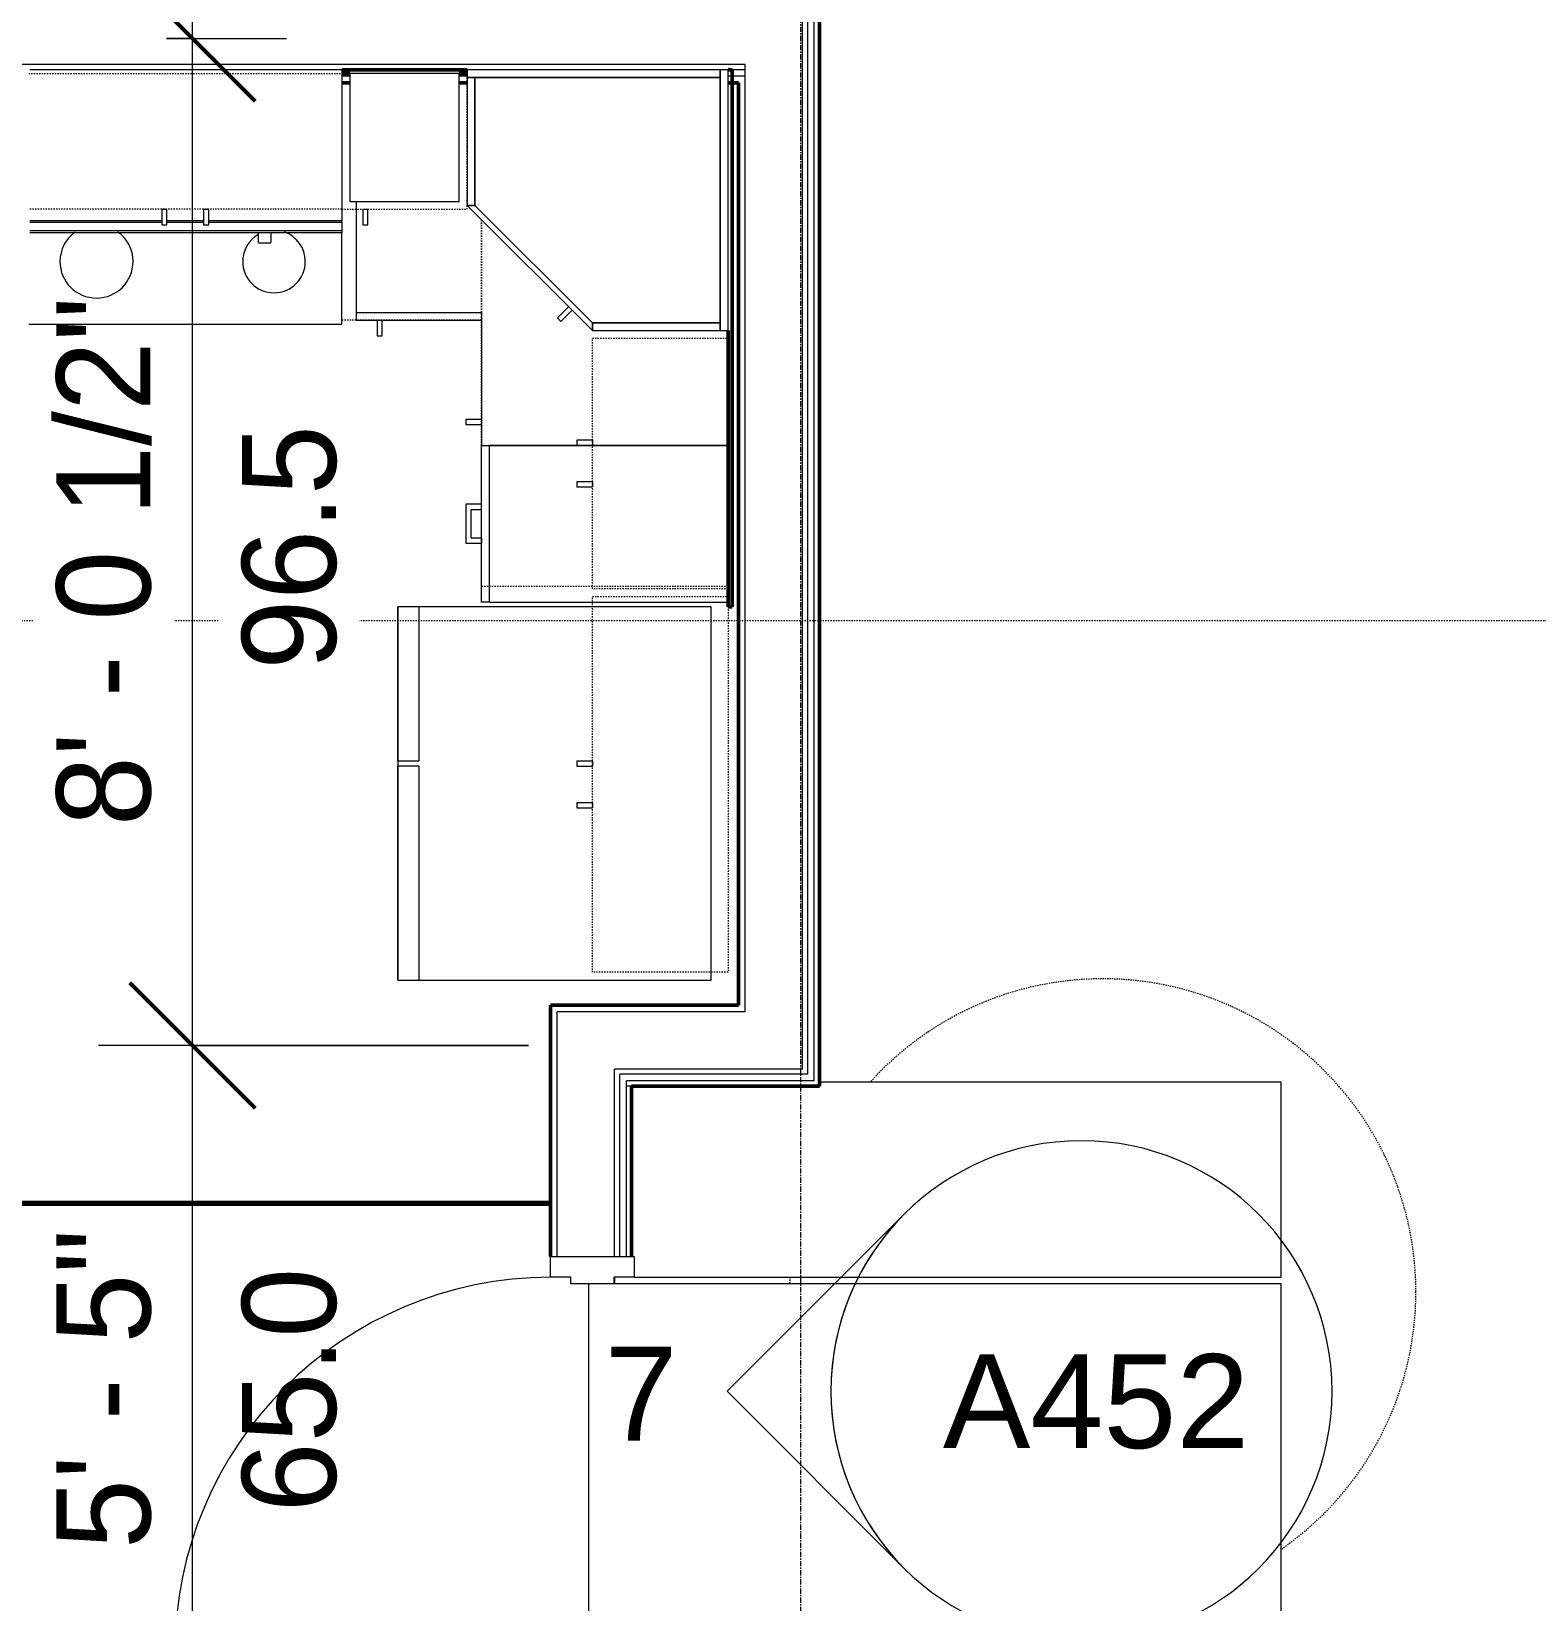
# Model space of a CAD drawing. Header units: inches. Extents: x -4217 to -1814, y 9706 to 12425.
# Drawn here: x -3555 to -3410.9, y 10976.4 to 11126.9 of the extents above; entities that cross this region are included whole.
import ezdxf

# ---------------------------------------------------------------- set-up
doc = ezdxf.new("R2010")
doc.units = ezdxf.units.IN
doc.header["$MEASUREMENT"] = 0
for name, pattern in [('Aligning Line 1_8_', [0.25, 0.125, -0.125]), ('Dash', [0.25, 0.125, -0.125]), ('Grid Line 1_2_', [0.875, 0.5, -0.125, 0.125, -0.125]), ('Hidden 1_8_', [0.1875, 0.125, -0.0625])]:
    doc.linetypes.add(name, pattern=pattern)
for name, color, linetype, lineweight in [('A-ANNO-DIMS', 211, 'Continuous', 9), ('A-ANNO-DIMS-96', 211, 'Continuous', 9), ('A-AREA-1', 130, 'Continuous', 70), ('A-DETL-HDLN-1', 7, 'Hidden 1_8_', 9), ('A-DOOR-7', 31, 'Continuous', 9), ('A-DOOR-FRAM', 31, 'Continuous', 20), ('A-FLOR', 192, 'Continuous', 13), ('A-FLOR-1', 10, 'Continuous', 13), ('A-WALL', 113, 'Continuous', 13), ('A-WALL-3', 250, 'Continuous', 50), ('G-ANNO-SYMB', 111, 'Aligning Line 1_8_', 9), ('G-ANNO-SYMB-2', 111, 'Continuous', 9), ('I-WALL-3', 2, 'Continuous', 50), ('Q-CASE', 31, 'Continuous', 9), ('Q-CASE-3', 7, 'Continuous', 9), ('Q-CASE-4', 7, 'Dash', 9), ('Q-CASE-HDLN-1', 7, 'Dash', 9), ('Q-SPCQ-1', 7, 'Continuous', 9), ('S-GRID-1', 1, 'Grid Line 1_2_', 9)]:
    doc.layers.add(name, color=color, linetype=linetype, lineweight=lineweight)
doc.styles.add('Arial_1', font='arial.ttf', dxfattribs={"height": 9})
doc.styles.add('Century Gothic', font='ufonts.com_century-gothic.ttf', dxfattribs={"height": 9})
doc.dimstyles.new('OD__1_16__Tol__', dxfattribs={"dimscale": 12, "dimtxt": 9.397514, "dimasz": 1, "dimexe": 0.75, "dimexo": 0.5, "dimgap": 0.125, "dimtad": 1, "dimdec": 4, "dimrnd": 0.0625, "dimzin": 3, "dimdsep": 46, "dimlunit": 4, "dimtxsty": 'Century Gothic', "dimblk1": 'OBLIQUE', "dimblk2": 'OBLIQUE', "dimsah": 1, "dimcen": 0.09, "dimdle": 0.75, "dimazin": 0, "dimtfac": 1, "dimtdec": 4, "dimtix": 1, "dimtmove": 0, "dimatfit": 3, "dimfxl": 1, "dimtvp": 1, "dimtfill": 1, "dimfrac": 2, "dimtolj": 1, "dimtzin": 0, "dimarcsym": 2})

# ---------------------------------------------------------------- blocks, each defined once
blk = doc.blocks.new('DIMBLOCK31-FLOOR PLAN - 2ND FLOOR')
at = {"layer": 'A-ANNO-DIMS-96', "lineweight": 50}
for p, q in [((-3539.61, 11029.69), (-3545.61, 11035.69)), ((-3539.61, 11029.69), (-3533.61, 11023.69)), ((-3539.61, 10964.71), (-3545.61, 10970.71)), ((-3539.61, 10964.71), (-3533.61, 10958.71))]:
    blk.add_line(p, q, dxfattribs=at)
at = {"layer": 'A-ANNO-DIMS-96'}
for p, q in [((-3507.42, 11029.69), (-3548.61, 11029.69)), ((-3539.61, 10964.71), (-3539.61, 11029.69)), ((-3539.61, 11029.69), (-3507.42, 11029.69)), ((-3507.42, 10964.71), (-3548.61, 10964.71)), ((-3539.61, 10964.71), (-3507.42, 10964.71))]:
    blk.add_line(p, q, dxfattribs=at)
at = {"layer": 'A-ANNO-DIMS-96', "color": 0, "char_height": 9, "attachment_point": 1, "rotation": 90, "line_spacing_factor": 0.984502, "style": 'Century Gothic', "bg_fill": 3, "box_fill_scale": 1.25, "bg_fill_color": 256, "bg_fill_true_color": 13158600, "bg_fill_transparency": 0}
for s, insert, width in [('5\' - 5"', (-3552.64, 10981.46), 37.7691), ('65.0', (-3534.87, 10984.97), 29.356)]:
    blk.add_mtext(s, dxfattribs=dict(at, insert=insert, width=width))
blk = doc.blocks.new('_Oblique')
at = {"color": 0, "linetype": 'ByBlock', "lineweight": -2}
blk.add_line((-0.5, -0.5), (0.5, 0.5), dxfattribs=at)
blk = doc.blocks.new('DIMBLOCK32-FLOOR PLAN - 2ND FLOOR')
at = {"layer": 'A-ANNO-DIMS-96', "lineweight": 50}
for p, q in [((-3539.61, 11126.19), (-3545.61, 11132.19)), ((-3539.61, 11126.19), (-3533.61, 11120.19)), ((-3539.61, 11029.69), (-3545.61, 11035.69)), ((-3539.61, 11029.69), (-3533.61, 11023.69))]:
    blk.add_line(p, q, dxfattribs=at)
at = {"layer": 'A-ANNO-DIMS-96'}
for p, q in [((-3542.09, 11126.19), (-3530.61, 11126.19)), ((-3539.61, 11126.19), (-3542.09, 11126.19)), ((-3539.61, 11029.69), (-3539.61, 11126.19)), ((-3507.42, 11029.69), (-3548.61, 11029.69)), ((-3539.61, 11029.69), (-3507.42, 11029.69))]:
    blk.add_line(p, q, dxfattribs=at)
at = {"layer": 'A-ANNO-DIMS-96', "color": 0, "char_height": 9, "attachment_point": 1, "rotation": 90, "line_spacing_factor": 0.984502, "style": 'Century Gothic', "bg_fill": 3, "box_fill_scale": 1.25, "bg_fill_color": 256, "bg_fill_true_color": 13158600, "bg_fill_transparency": 0}
for s, insert, width in [('8\' - 0 1/2"', (-3552.64, 11050.72), 65.3351), ('96.5', (-3534.87, 11065.71), 29.356)]:
    blk.add_mtext(s, dxfattribs=dict(at, insert=insert, width=width))
blk = doc.blocks.new('DIMBLOCK33-FLOOR PLAN - 2ND FLOOR')
at = {"layer": 'A-ANNO-DIMS-96', "lineweight": 50}
for p, q in [((-3539.61, 11366.49), (-3545.61, 11372.49)), ((-3539.61, 11366.49), (-3533.61, 11360.49)), ((-3539.61, 11126.19), (-3545.61, 11132.19)), ((-3539.61, 11126.19), (-3533.61, 11120.19))]:
    blk.add_line(p, q, dxfattribs=at)
at = {"layer": 'A-ANNO-DIMS-96'}
for p, q in [((-3542.09, 11366.49), (-3530.61, 11366.49)), ((-3539.61, 11366.49), (-3542.09, 11366.49)), ((-3539.61, 11126.19), (-3539.61, 11366.49)), ((-3542.09, 11126.19), (-3530.61, 11126.19)), ((-3539.61, 11126.19), (-3542.09, 11126.19))]:
    blk.add_line(p, q, dxfattribs=at)
at = {"layer": 'A-ANNO-DIMS-96', "color": 0, "char_height": 9, "attachment_point": 1, "rotation": 90, "line_spacing_factor": 0.984502, "style": 'Century Gothic', "bg_fill": 3, "box_fill_scale": 1.25, "bg_fill_color": 256, "bg_fill_true_color": 13158600, "bg_fill_transparency": 0}
for s, insert, width in [('20\' - 0 5/16"', (-3552.64, 11212.11), 82.1611), ('240.3', (-3534.87, 11230.6), 37.7691)]:
    blk.add_mtext(s, dxfattribs=dict(at, insert=insert, width=width))

msp = doc.modelspace()

# ---------------------------------------------------------------- linework, layer by layer
at = {"layer": 'A-DETL-HDLN-1'}
for start, end in [(0, 137.8957776), (177.3214704, 178.5195965), (304.8483076, 0)]:
    msp.add_arc((-3452.41924, 11006.09215), 30, start, end, dxfattribs=at)
at = {"layer": 'A-DOOR-FRAM'}
for p, q in [((-3497.29874, 11009.4894), (-3497.29874, 11007.4894)), ((-3499.23624, 11007.4894), (-3499.23624, 11006.8644)), ((-3497.29874, 11007.4894), (-3499.23624, 11007.4894))]:
    msp.add_line(p, q, dxfattribs=at)
at = {"layer": 'A-FLOR'}
for p, q in [((-3435.32374, 11026.1894), (-3479.54874, 11026.1894)), ((-3435.32374, 11007.4894), (-3435.32374, 11026.1894)), ((-3501.67374, 11006.8644), (-3501.67374, 10972.1144)), ((-3435.32374, 11006.8644), (-3499.23624, 11006.8644)), ((-3497.29874, 11007.4894), (-3435.32374, 11007.4894)), ((-3435.32374, 10968.2144), (-3435.32374, 11006.8644))]:
    msp.add_line(p, q, dxfattribs=at)
at = {"layer": 'A-FLOR-1'}
for p, q in [((-3499.17374, 11006.8644), (-3499.17374, 11007.4894)), ((-3499.17374, 11007.4894), (-3499.17374, 11006.8644))]:
    msp.add_line(p, q, dxfattribs=at)
at = {"layer": 'A-WALL'}
for p, q in [((-3480.67374, 11026.9394), (-3480.67374, 11369.2394)), ((-3480.04874, 11026.3144), (-3480.04874, 11369.8644)), ((-3481.17374, 11027.4394), (-3481.17374, 11368.7394)), ((-3486.67374, 11123.6894), (-3852.47374, 11123.6894)), ((-3486.67374, 11032.9394), (-3486.67374, 11123.6894)), ((-3513.29874, 11123.1894), (-3525.29874, 11123.1894)), ((-3524.54874, 11122.5644), (-3525.29874, 11122.5644)), ((-3513.29874, 11122.5644), (-3514.04874, 11122.5644)), ((-3486.67374, 11123.1894), (-3488.29874, 11123.1894)), ((-3486.67374, 11122.5644), (-3488.29874, 11122.5644)), ((-3504.67374, 11009.4894), (-3504.67374, 11032.9394)), ((-3486.67374, 11032.9394), (-3504.67374, 11032.9394)), ((-3499.17374, 11009.4894), (-3499.17374, 11027.4394)), ((-3481.17374, 11027.4394), (-3499.17374, 11027.4394)), ((-3498.67374, 11009.4894), (-3498.67374, 11026.9394)), ((-3480.67374, 11026.9394), (-3498.67374, 11026.9394)), ((-3498.04874, 11009.4894), (-3498.04874, 11026.3144)), ((-3480.04874, 11026.3144), (-3498.04874, 11026.3144)), ((-3497.54874, 11025.8144), (-3498.04874, 11025.8144))]:
    msp.add_line(p, q, dxfattribs=at)
at = {"layer": 'A-WALL-3'}
for p, q in [((-3487.92374, 11123.1894), (-3488.29874, 11123.1894)), ((-3487.92374, 11071.7144), (-3487.92374, 11123.1894)), ((-3488.29874, 11098.1894), (-3488.29874, 11071.7144)), ((-3488.29874, 11071.7144), (-3487.92374, 11071.7144))]:
    msp.add_line(p, q, dxfattribs=at)
at = {"layer": 'G-ANNO-SYMB'}
msp.add_line((-1910.86928, 11070.38095), (-4027.08301, 11070.38095), dxfattribs=at)
at = {"layer": 'G-ANNO-SYMB-2'}
for p, q in [((-3471.42741, 11013.54172), (-3488.39797, 10996.57116)), ((-3488.39797, 10996.57116), (-3471.42741, 10979.60059))]:
    msp.add_line(p, q, dxfattribs=at)
for start, end in [(0, 180), (135, 225), (180, 0)]:
    msp.add_arc((-3454.45685, 10996.57116), 24, start, end, dxfattribs=at)
at = {"layer": 'I-WALL-3'}
for p, q in [((-3479.54874, 11025.8144), (-3479.54874, 11370.3644)), ((-3525.29874, 11121.9394), (-3524.54874, 11121.9394)), ((-3514.04874, 11121.9394), (-3513.29874, 11121.9394)), ((-3488.29874, 11121.9394), (-3487.29874, 11121.9394)), ((-3487.29874, 11121.9394), (-3487.29874, 11033.5644)), ((-3505.29874, 11033.5644), (-3505.29874, 11009.4894)), ((-3487.29874, 11033.5644), (-3505.29874, 11033.5644)), ((-3497.54874, 11009.4894), (-3497.54874, 11025.8144)), ((-3497.54874, 11025.8144), (-3479.54874, 11025.8144))]:
    msp.add_line(p, q, dxfattribs=at)
at = {"layer": 'Q-CASE-3'}
for p, q in [((-3489.04874, 11122.4394), (-3489.04874, 11123.1894)), ((-3488.29874, 11123.1894), (-3489.04874, 11123.1894)), ((-3489.04874, 11123.1894), (-3489.04874, 11098.1894)), ((-3489.04874, 11098.9394), (-3489.04874, 11122.4394)), ((-3488.29874, 11098.1894), (-3488.29874, 11123.1894)), ((-3489.04874, 11098.1894), (-3489.04874, 11098.9394)), ((-3489.04874, 11098.1894), (-3488.29874, 11098.1894))]:
    msp.add_line(p, q, dxfattribs=at)
at = {"layer": 'Q-CASE-4'}
for p, q in [((-3488.29874, 11097.4644), (-3488.29874, 11073.4644)), ((-3488.29874, 11072.7144), (-3488.29874, 11036.7144))]:
    msp.add_line(p, q, dxfattribs=at)
at = {"layer": 'Q-SPCQ-1'}
msp.add_line((-3489.92374, 11035.9644), (-3489.92374, 11071.7144), dxfattribs=at)
at = {"layer": 'S-GRID-1'}
msp.add_line((-3481.32374, 9836.17969), (-3481.32374, 12376.79045), dxfattribs=at)

# ---------------------------------------------------------------- texts
at = {"layer": 'G-ANNO-SYMB-2', "char_height": 9, "attachment_point": 1, "style": 'Arial_1'}
for s, insert, width in [('7', (-3500.13322, 11000.84584), 8.484), ('A452', (-3467.73172, 11000.1241), 35.754)]:
    msp.add_mtext(s, dxfattribs=dict(at, insert=insert, width=width))

# ---------------------------------------------------------------- next in the draw order: dimensions: what is measured, and where the dimension line sits
at = {"layer": 'A-ANNO-DIMS'}
dim = msp.add_linear_dim(base=(-3539.6053, 11029.6894), p1=(-3501.42374, 10964.7144), p2=(-3501.42374, 11029.6894), angle=90, dimstyle='OD__1_16__Tol__', override={"dimpost": '<>\\X', "dimfxl": 64.975}, dxfattribs=at)
dim.commit()
dim.dimension.update_dxf_attribs({"geometry": 'DIMBLOCK31-FLOOR PLAN - 2ND FLOOR', "text_midpoint": (-3539.6053, 10997.2019)})

# ---------------------------------------------------------------- next in the draw order: linework, layer by layer
at = {"layer": 'A-AREA-1'}
msp.add_line((-3604.92374, 11014.5894), (-3505.29874, 11014.5894), dxfattribs=at)
at = {"layer": 'A-DOOR-7'}
msp.add_arc((-3505.29874, 10971.4894), 36, 90, 180, dxfattribs=at)
at = {"layer": 'A-DOOR-FRAM'}
for p, q in [((-3505.29874, 11009.4894), (-3497.29874, 11009.4894)), ((-3505.29874, 11007.4894), (-3505.29874, 11009.4894)), ((-3503.36124, 11007.4894), (-3505.29874, 11007.4894)), ((-3503.36124, 11006.8644), (-3503.36124, 11007.4894)), ((-3499.23624, 11006.8644), (-3503.36124, 11006.8644))]:
    msp.add_line(p, q, dxfattribs=at)

# ---------------------------------------------------------------- next in the draw order: dimensions: what is measured, and where the dimension line sits
at = {"layer": 'A-ANNO-DIMS'}
dim = msp.add_linear_dim(base=(-3539.6053, 11126.1894), p1=(-3501.42374, 11029.6894), p2=(-3548.09058, 11126.1894), angle=90, dimstyle='OD__1_16__Tol__', override={"dimpost": '<>\\X', "dimfxl": 107.191623}, dxfattribs=at)
dim.commit()
dim.dimension.update_dxf_attribs({"geometry": 'DIMBLOCK32-FLOOR PLAN - 2ND FLOOR', "text_midpoint": (-3539.6053, 11077.9394)})

# ---------------------------------------------------------------- next in the draw order: linework, layer by layer
at = {"layer": 'A-WALL-3'}
msp.add_line((-3514.04874, 11122.8144), (-3513.29874, 11122.8144), dxfattribs=at)
at = {"layer": 'Q-CASE'}
for p, q in [((-3513.29874, 11110.1894), (-3501.29874, 11098.1894)), ((-3512.54874, 11110.1894), (-3513.29874, 11110.1894)), ((-3501.29874, 11098.9394), (-3512.54874, 11110.1894)), ((-3501.29874, 11098.1894), (-3501.29874, 11098.9394))]:
    msp.add_line(p, q, dxfattribs=at)
at = {"layer": 'Q-CASE-3'}
for p, q in [((-3514.04874, 11110.5644), (-3514.04874, 11122.8144)), ((-3513.29874, 11123.1894), (-3513.29874, 11122.4394)), ((-3489.04874, 11123.1894), (-3513.29874, 11123.1894)), ((-3512.54874, 11122.4394), (-3513.29874, 11122.4394)), ((-3513.29874, 11122.4394), (-3513.29874, 11110.1894)), ((-3513.29874, 11122.4394), (-3489.04874, 11122.4394)), ((-3489.04874, 11122.4394), (-3512.54874, 11122.4394)), ((-3512.54874, 11122.4394), (-3512.54874, 11110.1894)), ((-3512.54874, 11110.1894), (-3512.54874, 11122.4394)), ((-3524.54874, 11110.5644), (-3514.04874, 11110.5644)), ((-3523.92374, 11110.5644), (-3523.92374, 11099.1894)), ((-3513.29874, 11110.1894), (-3512.54874, 11110.1894)), ((-3512.54874, 11110.1894), (-3501.29874, 11098.9394)), ((-3542.53718, 11108.70121), (-3555.18063, 11108.70121)), ((-3555.18063, 11108.5831), (-3542.53718, 11108.5831)), ((-3542.53718, 11109.8144), (-3542.04874, 11109.8144)), ((-3542.53718, 11109.8144), (-3542.53718, 11108.31514)), ((-3542.04874, 11108.31514), (-3542.04874, 11109.8144)), ((-3538.53718, 11108.70121), (-3542.04874, 11108.70121)), ((-3542.04874, 11108.5831), (-3538.53718, 11108.5831)), ((-3538.53718, 11109.8144), (-3538.04874, 11109.8144)), ((-3538.53718, 11109.8144), (-3538.53718, 11108.31514)), ((-3538.04874, 11108.31514), (-3538.04874, 11109.8144)), ((-3525.29874, 11108.70121), (-3538.04874, 11108.70121)), ((-3538.04874, 11108.5831), (-3525.29874, 11108.5831)), ((-3525.29874, 11108.5831), (-3525.29874, 11107.7957)), ((-3523.29874, 11109.8144), (-3522.81029, 11109.8144)), ((-3523.29874, 11109.8144), (-3523.29874, 11108.31514)), ((-3522.81029, 11108.31514), (-3522.81029, 11109.8144)), ((-3555.18063, 11107.7957), (-3525.29874, 11107.7957)), ((-3555.18063, 11107.59006), (-3525.29874, 11107.59006)), ((-3542.53718, 11108.31514), (-3542.04874, 11108.31514)), ((-3538.53718, 11108.31514), (-3538.04874, 11108.31514)), ((-3533.29086, 11106.63942), (-3533.29086, 11107.55462)), ((-3532.09875, 11107.55462), (-3532.09875, 11106.63942)), ((-3525.29874, 11107.7957), (-3525.29874, 11107.59006)), ((-3523.29874, 11108.31514), (-3522.81029, 11108.31514)), ((-3533.29086, 11106.59025), (-3532.09875, 11106.59025)), ((-3523.92374, 11099.9394), (-3511.92374, 11099.9394)), ((-3511.92374, 11099.9394), (-3511.92374, 11087.1894)), ((-3511.92374, 11099.9394), (-3511.92374, 11099.1894)), ((-3503.59683, 11100.48749), (-3504.65697, 11099.42736)), ((-3504.31158, 11099.08198), (-3503.25145, 11100.14211)), ((-3523.92374, 11099.1894), (-3511.92374, 11099.1894)), ((-3521.91218, 11099.1894), (-3521.42374, 11099.1894)), ((-3521.91218, 11099.1894), (-3521.91218, 11097.69014)), ((-3521.42374, 11097.69014), (-3521.42374, 11099.1894)), ((-3511.92374, 11099.1894), (-3511.92374, 11087.1894)), ((-3504.65697, 11099.42736), (-3504.31158, 11099.08198)), ((-3501.29874, 11098.9394), (-3489.04874, 11098.9394)), ((-3489.04874, 11098.9394), (-3501.29874, 11098.9394)), ((-3501.29874, 11098.9394), (-3501.29874, 11098.1894)), ((-3501.29874, 11098.1894), (-3489.04874, 11098.1894)), ((-3521.91218, 11097.69014), (-3521.42374, 11097.69014)), ((-3513.41893, 11089.67784), (-3513.41893, 11089.1894)), ((-3511.91968, 11089.67784), (-3513.41893, 11089.67784)), ((-3513.41893, 11089.1894), (-3511.91968, 11089.1894)), ((-3511.91968, 11089.67784), (-3511.91968, 11089.1894)), ((-3502.79799, 11087.70284), (-3502.79799, 11087.2144)), ((-3501.29874, 11087.70284), (-3502.79799, 11087.70284)), ((-3501.29874, 11087.70284), (-3501.29874, 11087.2144)), ((-3511.92374, 11087.1894), (-3511.17374, 11087.1894)), ((-3511.92374, 11072.1894), (-3511.92374, 11087.1894)), ((-3511.92374, 11087.1894), (-3488.29874, 11087.1894)), ((-3488.29874, 11087.1894), (-3511.17374, 11087.1894)), ((-3511.17374, 11087.1894), (-3511.17374, 11072.1894)), ((-3502.79799, 11087.2144), (-3501.29874, 11087.2144)), ((-3502.79799, 11083.70284), (-3502.79799, 11083.2144)), ((-3501.29874, 11083.70284), (-3502.79799, 11083.70284)), ((-3502.79799, 11083.2144), (-3501.29874, 11083.2144)), ((-3501.29874, 11083.70284), (-3501.29874, 11083.2144)), ((-3511.92374, 11081.5644), (-3513.42374, 11081.5644)), ((-3513.42374, 11081.5644), (-3513.42374, 11077.8144)), ((-3511.92374, 11081.06502), (-3511.92374, 11081.5644)), ((-3512.92436, 11078.31377), (-3512.92436, 11081.06502)), ((-3512.92436, 11081.06502), (-3511.92374, 11081.06502)), ((-3513.42374, 11077.8144), (-3511.92374, 11077.8144)), ((-3511.92374, 11078.31377), (-3512.92436, 11078.31377)), ((-3511.92374, 11078.31377), (-3511.92374, 11077.8144)), ((-3511.17374, 11072.1894), (-3511.92374, 11072.1894)), ((-3511.17374, 11072.1894), (-3488.29874, 11072.1894)), ((-3502.79799, 11056.95284), (-3502.79799, 11056.4644)), ((-3501.29874, 11056.95284), (-3502.79799, 11056.95284)), ((-3502.79799, 11056.4644), (-3501.29874, 11056.4644)), ((-3501.29874, 11056.95284), (-3501.29874, 11056.4644)), ((-3502.79799, 11052.95284), (-3502.79799, 11052.4644)), ((-3501.29874, 11052.95284), (-3502.79799, 11052.95284)), ((-3501.29874, 11052.95284), (-3501.29874, 11052.4644)), ((-3502.79799, 11052.4644), (-3501.29874, 11052.4644))]:
    msp.add_line(p, q, dxfattribs=at)
at = {"layer": 'Q-CASE-4'}
for p, q in [((-3513.29874, 11109.8144), (-3513.29874, 11122.8144)), ((-3525.29874, 11109.8144), (-3555.29874, 11109.8144)), ((-3525.29874, 11109.8144), (-3513.29874, 11109.8144)), ((-3501.29874, 11097.4644), (-3488.29874, 11097.4644)), ((-3501.29874, 11073.4644), (-3501.29874, 11097.4644)), ((-3488.29874, 11073.4644), (-3501.29874, 11073.4644)), ((-3501.29874, 11072.7144), (-3488.29874, 11072.7144)), ((-3501.29874, 11036.7144), (-3501.29874, 11072.7144)), ((-3488.29874, 11036.7144), (-3501.29874, 11036.7144))]:
    msp.add_line(p, q, dxfattribs=at)
at = {"layer": 'Q-CASE-HDLN-1'}
for p, q in [((-3511.92374, 11108.8144), (-3511.92374, 11099.1894)), ((-3511.92374, 11073.6894), (-3511.92374, 11108.8144)), ((-3511.92374, 11099.1894), (-3525.29874, 11099.1894)), ((-3488.29874, 11073.6894), (-3511.92374, 11073.6894))]:
    msp.add_line(p, q, dxfattribs=at)
at = {"layer": 'Q-SPCQ-1'}
for p, q in [((-3525.29874, 11108.5831), (-3525.29874, 11108.70121)), ((-3525.29874, 11098.8144), (-3525.29874, 11107.59006)), ((-3555.29874, 11098.8144), (-3525.29874, 11098.8144)), ((-3489.92374, 11071.7144), (-3519.92374, 11071.7144)), ((-3519.92374, 11071.7144), (-3519.92374, 11035.9644)), ((-3519.92374, 11056.9644), (-3519.92374, 11071.7144)), ((-3517.92374, 11071.7144), (-3519.92374, 11071.7144)), ((-3517.92374, 11071.7144), (-3517.92374, 11056.9644)), ((-3519.92374, 11056.9644), (-3517.92374, 11056.9644)), ((-3519.92374, 11035.9644), (-3519.92374, 11056.4644)), ((-3517.92374, 11056.4644), (-3519.92374, 11056.4644)), ((-3517.92374, 11056.4644), (-3517.92374, 11035.9644)), ((-3519.92374, 11035.9644), (-3489.92374, 11035.9644)), ((-3519.92374, 11035.9644), (-3517.92374, 11035.9644))]:
    msp.add_line(p, q, dxfattribs=at)
for centre, radius, start, end in [((-3548.79874, 11104.8144), 3.5, 126.0201269, 180), ((-3548.79874, 11104.8144), 3.5, 0, 54.0353154), ((-3531.79874, 11104.8144), 3, 120.4836595, 180), ((-3531.79874, 11104.8144), 3, 0, 70.5233267), ((-3548.79874, 11104.8144), 3.5, 180, 0), ((-3531.79874, 11104.8144), 3, 180, 0)]:
    msp.add_arc(centre, radius, start, end, dxfattribs=at)

# ---------------------------------------------------------------- next in the draw order: dimensions: what is measured, and where the dimension line sits
at = {"layer": 'A-ANNO-DIMS'}
dim = msp.add_linear_dim(base=(-3539.6053, 11366.4894), p1=(-3548.09058, 11126.1894), p2=(-3548.09058, 11366.4894), angle=90, dimstyle='OD__1_16__Tol__', override={"dimpost": '<>\\X', "dimfxl": 240.3}, dxfattribs=at)
dim.commit()
dim.dimension.update_dxf_attribs({"geometry": 'DIMBLOCK33-FLOOR PLAN - 2ND FLOOR', "text_midpoint": (-3539.6053, 11246.3394)})

# ---------------------------------------------------------------- next in the draw order: linework, layer by layer
at = {"layer": 'A-WALL-3'}
for p, q in [((-3513.29874, 11123.1894), (-3525.29874, 11123.1894)), ((-3525.29874, 11122.8144), (-3524.54874, 11122.8144))]:
    msp.add_line(p, q, dxfattribs=at)
at = {"layer": 'Q-CASE-3'}
for p, q in [((-3525.29874, 11123.1894), (-3555.18063, 11123.1894)), ((-3525.29874, 11123.1894), (-3525.29874, 11108.70121)), ((-3514.04874, 11122.8144), (-3524.54874, 11122.8144)), ((-3524.54874, 11122.8144), (-3524.54874, 11110.5644))]:
    msp.add_line(p, q, dxfattribs=at)
at = {"layer": 'Q-CASE-4'}
for p, q in [((-3555.29874, 11122.8144), (-3525.29874, 11122.8144)), ((-3525.29874, 11122.8144), (-3525.29874, 11109.8144)), ((-3513.29874, 11122.8144), (-3525.29874, 11122.8144)), ((-3525.29874, 11122.8144), (-3525.29874, 11109.8144))]:
    msp.add_line(p, q, dxfattribs=at)

doc.saveas('drawing.dxf')
